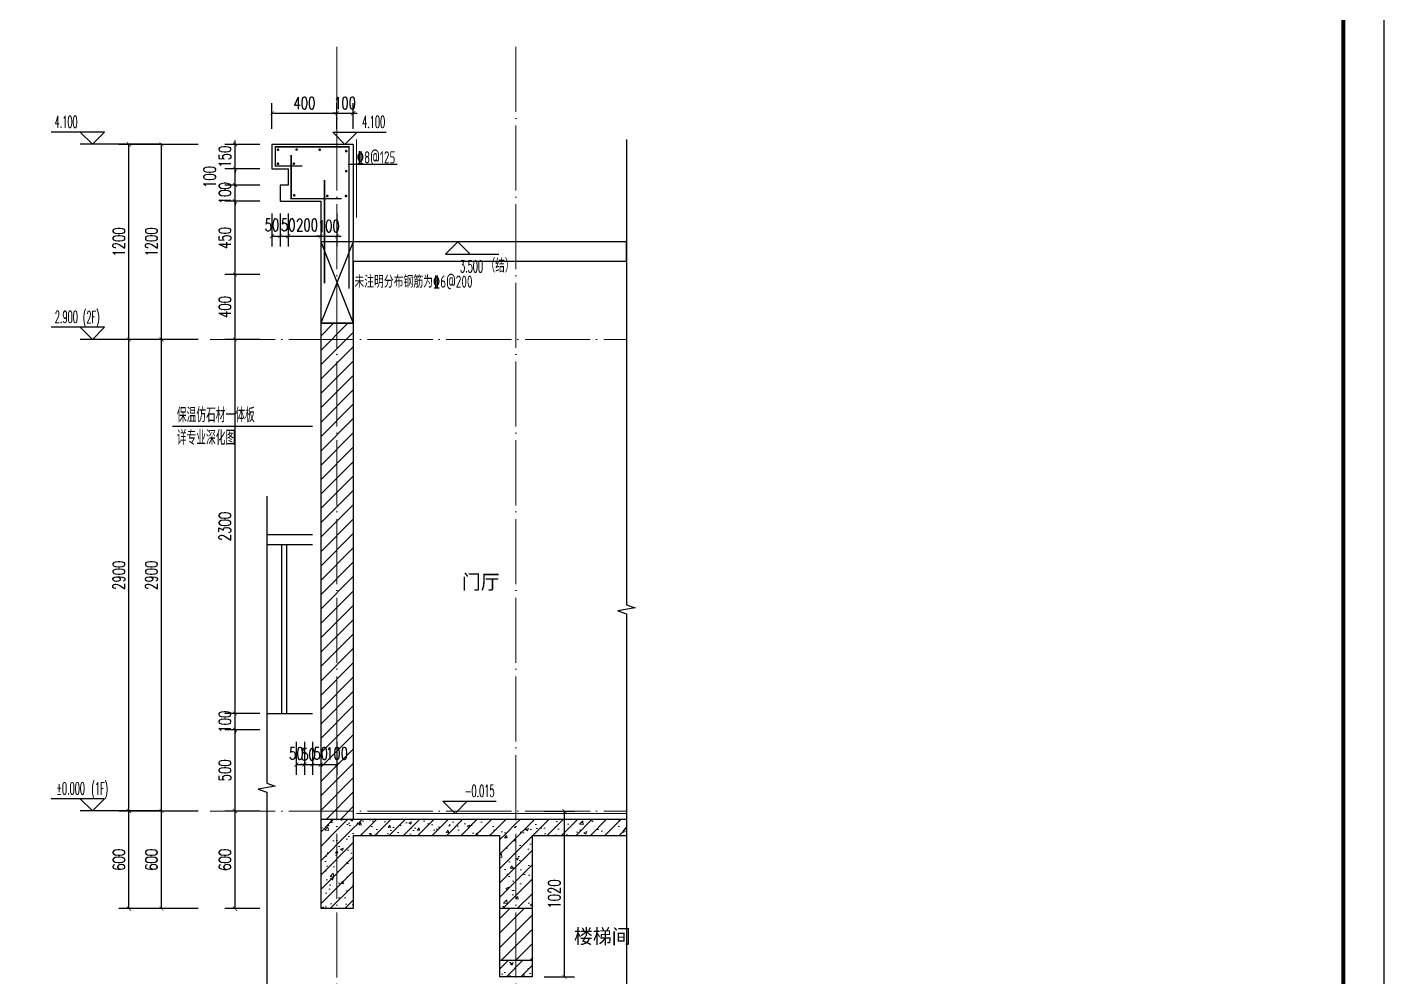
# Model space of a CAD drawing. Extents: x -668857 to 185752, y -270966 to 286822.
# Drawn here: x 156356 to 164701, y 121534 to 127375 of the extents above; entities that cross this region are included whole.
import ezdxf

# ---------------------------------------------------------------- set-up
doc = ezdxf.new("R2010")
doc.units = 0
doc.header["$LTSCALE"] = 1000
doc.linetypes.add('DOTE', pattern=[2.42, 2, -0.2, 0.02, -0.2])
doc.layers.get('0').update_dxf_attribs({"linetype": 'CONTINUOUS'})
doc.layers.get('DEFPOINTS').update_dxf_attribs({"linetype": 'CONTINUOUS'})
for name, color, linetype in [('DIM_ELEV', 3, 'CONTINUOUS'), ('DIM_IDEN', 67, 'CONTINUOUS'), ('DIM_SYMB', 3, 'CONTINUOUS'), ('PUB_DIM', 3, 'CONTINUOUS'), ('PUB_TEXT', 2, 'CONTINUOUS'), ('REIN', 6, 'CONTINUOUS'), ('S-大样-砼线', 7, 'CONTINUOUS'), ('S-引出线', 40, 'CONTINUOUS'), ('TEXT', 2, 'CONTINUOUS'), ('WALL', 5, 'CONTINUOUS'), ('尺寸标注', 86, 'CONTINUOUS'), ('看线', 251, 'CONTINUOUS')]:
    doc.layers.add(name, color=color, linetype=linetype)
for name, color, linetype, lineweight in [('DOTE', 19, 'DOTE', 9), ('PUB_HATCH', 8, 'CONTINUOUS', 9), ('内粉刷', 37, 'CONTINUOUS', 9), ('图框', 9, 'CONTINUOUS', 18)]:
    doc.layers.add(name, color=color, linetype=linetype, lineweight=lineweight)
doc.layers.add('yichutu', color=7, linetype='CONTINUOUS', true_color=0xffffff)
doc.styles.add('_TCH_DIM', font='SIMPLEX.shx', dxfattribs={"width": 0.7, "bigfont": 'GBCBIG.shx'})
doc.styles.add('_TCH_DIM_T3', font='SIMPLEX', dxfattribs={"width": 0.705882, "bigfont": 'GBCBIG'})
doc.styles.add('DIM_FONT_T3', font='SIMPLEX', dxfattribs={"width": 0.705882, "bigfont": 'GBCBIG'})
doc.styles.add('TSSD_REIN', font='tssdeng.shx', dxfattribs={"width": 0.7, "height": 300, "bigfont": 'tssdchn.shx'})
doc.dimstyles.new('_TCH_ARCH&&25', dxfattribs={"dimtxt": 74.375, "dimasz": 25, "dimexe": 62.5, "dimexo": 75, "dimgap": 25, "dimtad": 1, "dimdec": 0, "dimzin": 0, "dimdsep": 46, "dimtxsty": '_TCH_DIM_T3', "dimblk": 'ARCHTICK', "dimcen": 0.09, "dimclrt": 7, "dimazin": 0, "dimtfac": 1, "dimtdec": 0, "dimtix": 1, "dimtmove": 2, "dimatfit": 3, "dimldrblk": 'ARCHTICK', "dimfxl": 1, "dimtolj": 1, "dimtzin": 0, "dimarcsym": 0})
pattern_1 = [(45, (-118099.86, 339811.58), (-44.194174, 44.194174), []), (50, (-118099.86, 339811.58), (179.315046, -15.688034), [18.75, -206.25]), (355, (-118099.86, 339811.58), (-34.68783, 188.04803), [15, -165]), (100.4514, (-118084.92, 339810.27), (144.627345, 172.359886), [15.93505, -175.28553]), (46.1842, (-118099.86, 339861.58), (266.81026, -41.37975), [28.125, -309.375]), (96.6356, (-118077.63, 339858.13), (233.66568, 243.52947), [23.90257, -262.92825]), (351.1842, (-118099.86, 339861.58), (233.66549, 243.52965), [22.5, -247.5]), (21, (-118074.86, 339849.08), (149.22676, -100.65472), [18.75, -206.25]), (326, (-118074.86, 339849.08), (60.82883, 181.28751), [15, -165]), (71.4514, (-118062.42, 339840.69), (210.05566, 80.63262), [15.93505, -175.28553]), (37.5, (-118099.86, 339811.58), (3.039964, 83.223463), [0, -163, 0, -167.5, 0, -165.625]), (7.5, (-118099.86, 339811.58), (65.767384, 98.602928), [0, -95.5, 0, -159.25, 0, -63.125]), (327.5, (-118155.61, 339811.58), (133.455609, -5.638718), [0, -62.5, 0, -195, 0, -258.75]), (317.5, (-118180.61, 339811.58), (145.796542, 25.026246), [0, -81.25, 0, -129.5, 0, -183.75])]
pattern_2 = [(45, (-118099.86, 339856.456), (-44.194192, 44.194192), [])]

# ---------------------------------------------------------------- blocks, each defined once
blk = doc.blocks.new('GFDDDDRG')
at = {"layer": '图框'}
blk.add_lwpolyline([(923310, -107437), (923310, -159999), (893610, -159999), (893610, -107437)], close=True, dxfattribs=at)
blk.add_lwpolyline([(923310, -107437), (923310, -159999), (893610, -159999), (893610, -107437)], close=True, dxfattribs=at)
at = {"layer": '图框', "const_width": 50}
blk.add_lwpolyline([(894110, -159499), (922810, -159499), (922810, -108687), (894110, -108687)], close=True, dxfattribs=at)
blk = doc.blocks.new('yct-1051-594-26275-14850-25-1002.0')
at = {"layer": 'yichutu', "color": 7, "true_color": 0xffffff}
blk.add_lwpolyline([(0, 0), (0, 14850), (26275, 14850), (26275, 0)], close=True, dxfattribs=at)
blk = doc.blocks.new('_ArchTick')
at = {"color": 0, "linetype": 'ByBlock', "const_width": 0.15}
blk.add_lwpolyline([(-0.5, -0.5), (0.5, 0.5)], dxfattribs=at)
blk = doc.blocks.new('*D1537')
at = {"layer": 'DEFPOINTS', "color": 0, "transparency": 16777216}
for p in [(158011.6, 123053.5), (158061.6, 123053.5), (158061.6, 122838.9)]:
    blk.add_point(p, dxfattribs=at)
at = {"layer": 'PUB_DIM', "color": 0, "lineweight": -2, "transparency": 16777216}
for p, q in [((158011.6, 122978.5), (158011.6, 122776.4)), ((158061.6, 122978.5), (158061.6, 122776.4)), ((158011.6, 122838.9), (158061.6, 122838.9))]:
    blk.add_line(p, q, dxfattribs=at)
at = {"layer": 'PUB_DIM', "color": 0, "lineweight": -2, "transparency": 16777216, "xscale": 25, "yscale": 25, "zscale": 25, "rotation": 180}
blk.add_blockref('_ArchTick', (158011.6, 122838.9), dxfattribs=at)
at = {"layer": 'PUB_DIM', "color": 0, "lineweight": -2, "transparency": 16777216, "xscale": 25, "yscale": 25, "zscale": 25}
blk.add_blockref('_ArchTick', (158061.6, 122838.9), dxfattribs=at)
at = {"layer": 'PUB_DIM', "color": 7, "transparency": 16777216, "insert": (158011.6, 122907.7), "char_height": 74.38, "attachment_point": 5, "style": '_TCH_DIM_T3'}
blk.add_mtext('\\A1;50', dxfattribs=at)
blk = doc.blocks.new('*D1538')
at = {"layer": 'DEFPOINTS', "color": 0, "transparency": 16777216}
for p in [(158061.6, 123053.5), (158111.6, 123053.5), (158111.6, 122838.9)]:
    blk.add_point(p, dxfattribs=at)
at = {"layer": 'PUB_DIM', "color": 0, "lineweight": -2, "transparency": 16777216}
for p, q in [((158061.6, 122978.5), (158061.6, 122776.4)), ((158111.6, 122978.5), (158111.6, 122776.4)), ((158061.6, 122838.9), (158036.6, 122838.9)), ((158061.6, 122838.9), (158111.6, 122838.9)), ((158111.6, 122838.9), (158136.6, 122838.9))]:
    blk.add_line(p, q, dxfattribs=at)
at = {"layer": 'PUB_DIM', "color": 0, "lineweight": -2, "transparency": 16777216, "xscale": 25, "yscale": 25, "zscale": 25}
blk.add_blockref('_ArchTick', (158061.6, 122838.9), dxfattribs=at)
at = {"layer": 'PUB_DIM', "color": 0, "lineweight": -2, "transparency": 16777216, "xscale": 25, "yscale": 25, "zscale": 25, "rotation": 180}
blk.add_blockref('_ArchTick', (158111.6, 122838.9), dxfattribs=at)
at = {"layer": 'PUB_DIM', "color": 7, "transparency": 16777216, "insert": (158086.6, 122901.1), "char_height": 74.38, "attachment_point": 5, "style": '_TCH_DIM_T3'}
blk.add_mtext('\\A1;50', dxfattribs=at)
blk = doc.blocks.new('*D1539')
at = {"layer": 'DEFPOINTS', "color": 0, "transparency": 16777216}
for p in [(158111.6, 123053.5), (158161.7, 123053.5), (158161.7, 122838.9)]:
    blk.add_point(p, dxfattribs=at)
at = {"layer": 'PUB_DIM', "color": 0, "lineweight": -2, "transparency": 16777216}
for p, q in [((158111.6, 122978.5), (158111.6, 122776.4)), ((158161.7, 122978.5), (158161.7, 122776.4)), ((158111.6, 122838.9), (158161.7, 122838.9))]:
    blk.add_line(p, q, dxfattribs=at)
at = {"layer": 'PUB_DIM', "color": 0, "lineweight": -2, "transparency": 16777216, "xscale": 25, "yscale": 25, "zscale": 25, "rotation": 180}
blk.add_blockref('_ArchTick', (158111.6, 122838.9), dxfattribs=at)
at = {"layer": 'PUB_DIM', "color": 0, "lineweight": -2, "transparency": 16777216, "xscale": 25, "yscale": 25, "zscale": 25}
blk.add_blockref('_ArchTick', (158161.7, 122838.9), dxfattribs=at)
at = {"layer": 'PUB_DIM', "color": 7, "transparency": 16777216, "insert": (158161.7, 122907.7), "char_height": 74.38, "attachment_point": 5, "style": '_TCH_DIM_T3'}
blk.add_mtext('\\A1;50', dxfattribs=at)
blk = doc.blocks.new('*D1540')
at = {"layer": 'DEFPOINTS', "color": 0, "transparency": 16777216}
for p in [(158161.7, 123053.5), (158261.7, 123053.5), (158261.7, 122838.9)]:
    blk.add_point(p, dxfattribs=at)
at = {"layer": 'PUB_DIM', "color": 0, "lineweight": -2, "transparency": 16777216}
for p, q in [((158161.7, 122978.5), (158161.7, 122776.4)), ((158261.7, 122978.5), (158261.7, 122776.4)), ((158161.7, 122838.9), (158261.7, 122838.9))]:
    blk.add_line(p, q, dxfattribs=at)
at = {"layer": 'PUB_DIM', "color": 0, "lineweight": -2, "transparency": 16777216, "xscale": 25, "yscale": 25, "zscale": 25, "rotation": 180}
blk.add_blockref('_ArchTick', (158161.7, 122838.9), dxfattribs=at)
at = {"layer": 'PUB_DIM', "color": 0, "lineweight": -2, "transparency": 16777216, "xscale": 25, "yscale": 25, "zscale": 25}
blk.add_blockref('_ArchTick', (158261.7, 122838.9), dxfattribs=at)
at = {"layer": 'PUB_DIM', "color": 7, "transparency": 16777216, "insert": (158261.7, 122907.7), "char_height": 74.38, "attachment_point": 5, "style": '_TCH_DIM_T3'}
blk.add_mtext('\\A1;100', dxfattribs=at)
blk = doc.blocks.new('*D1541')
at = {"layer": 'DEFPOINTS', "color": 0, "transparency": 16777216}
for p in [(157861.6, 126303.6), (157911.7, 126303.6), (157911.7, 126089)]:
    blk.add_point(p, dxfattribs=at)
at = {"layer": 'PUB_DIM', "color": 0, "lineweight": -2, "transparency": 16777216}
for p, q in [((157861.6, 126228.6), (157861.6, 126026.5)), ((157911.7, 126228.6), (157911.7, 126026.5)), ((157861.6, 126089), (157911.7, 126089))]:
    blk.add_line(p, q, dxfattribs=at)
at = {"layer": 'PUB_DIM', "color": 0, "lineweight": -2, "transparency": 16777216, "xscale": 25, "yscale": 25, "zscale": 25, "rotation": 180}
blk.add_blockref('_ArchTick', (157861.6, 126089), dxfattribs=at)
at = {"layer": 'PUB_DIM', "color": 0, "lineweight": -2, "transparency": 16777216, "xscale": 25, "yscale": 25, "zscale": 25}
blk.add_blockref('_ArchTick', (157911.7, 126089), dxfattribs=at)
at = {"layer": 'PUB_DIM', "color": 7, "transparency": 16777216, "insert": (157861.6, 126157.8), "char_height": 74.38, "attachment_point": 5, "style": '_TCH_DIM_T3'}
blk.add_mtext('\\A1;50', dxfattribs=at)
blk = doc.blocks.new('*D1542')
at = {"layer": 'DEFPOINTS', "color": 0, "transparency": 16777216}
for p in [(157911.7, 126303.6), (157961.7, 126303.6), (157961.7, 126089)]:
    blk.add_point(p, dxfattribs=at)
at = {"layer": 'PUB_DIM', "color": 0, "lineweight": -2, "transparency": 16777216}
for p, q in [((157911.7, 126228.6), (157911.7, 126026.5)), ((157961.7, 126228.6), (157961.7, 126026.5)), ((157911.7, 126089), (157961.7, 126089))]:
    blk.add_line(p, q, dxfattribs=at)
at = {"layer": 'PUB_DIM', "color": 0, "lineweight": -2, "transparency": 16777216, "xscale": 25, "yscale": 25, "zscale": 25, "rotation": 180}
blk.add_blockref('_ArchTick', (157911.7, 126089), dxfattribs=at)
at = {"layer": 'PUB_DIM', "color": 0, "lineweight": -2, "transparency": 16777216, "xscale": 25, "yscale": 25, "zscale": 25}
blk.add_blockref('_ArchTick', (157961.7, 126089), dxfattribs=at)
at = {"layer": 'PUB_DIM', "color": 7, "transparency": 16777216, "insert": (157961.7, 126157.8), "char_height": 74.38, "attachment_point": 5, "style": '_TCH_DIM_T3'}
blk.add_mtext('\\A1;50', dxfattribs=at)
blk = doc.blocks.new('*D1543')
at = {"layer": 'DEFPOINTS', "color": 0, "transparency": 16777216}
for p in [(157961.7, 126303.6), (158161.7, 126303.6), (158161.7, 126089)]:
    blk.add_point(p, dxfattribs=at)
at = {"layer": 'PUB_DIM', "color": 0, "lineweight": -2, "transparency": 16777216}
for p, q in [((157961.7, 126228.6), (157961.7, 126026.5)), ((158161.7, 126228.6), (158161.7, 126026.5)), ((157961.7, 126089), (158161.7, 126089))]:
    blk.add_line(p, q, dxfattribs=at)
at = {"layer": 'PUB_DIM', "color": 0, "lineweight": -2, "transparency": 16777216, "xscale": 25, "yscale": 25, "zscale": 25, "rotation": 180}
blk.add_blockref('_ArchTick', (157961.7, 126089), dxfattribs=at)
at = {"layer": 'PUB_DIM', "color": 0, "lineweight": -2, "transparency": 16777216, "xscale": 25, "yscale": 25, "zscale": 25}
blk.add_blockref('_ArchTick', (158161.7, 126089), dxfattribs=at)
at = {"layer": 'PUB_DIM', "color": 7, "transparency": 16777216, "insert": (158078.1, 126157.8), "char_height": 74.38, "attachment_point": 5, "style": '_TCH_DIM_T3'}
blk.add_mtext('\\A1;200', dxfattribs=at)
blk = doc.blocks.new('*D1544')
at = {"layer": 'DEFPOINTS', "color": 0, "transparency": 16777216}
for p in [(158161.7, 126303.6), (158261.7, 126303.6), (158261.7, 126089)]:
    blk.add_point(p, dxfattribs=at)
at = {"layer": 'PUB_DIM', "color": 0, "lineweight": -2, "transparency": 16777216}
for p, q in [((158161.7, 126228.6), (158161.7, 126026.5)), ((158261.7, 126228.6), (158261.7, 126026.5)), ((158161.7, 126089), (158136.7, 126089)), ((158161.7, 126089), (158261.7, 126089)), ((158261.7, 126089), (158286.7, 126089))]:
    blk.add_line(p, q, dxfattribs=at)
at = {"layer": 'PUB_DIM', "color": 0, "lineweight": -2, "transparency": 16777216, "xscale": 25, "yscale": 25, "zscale": 25}
blk.add_blockref('_ArchTick', (158161.7, 126089), dxfattribs=at)
at = {"layer": 'PUB_DIM', "color": 0, "lineweight": -2, "transparency": 16777216, "xscale": 25, "yscale": 25, "zscale": 25, "rotation": 180}
blk.add_blockref('_ArchTick', (158261.7, 126089), dxfattribs=at)
at = {"layer": 'PUB_DIM', "color": 7, "transparency": 16777216, "insert": (158211.7, 126151.2), "char_height": 74.38, "attachment_point": 5, "style": '_TCH_DIM_T3'}
blk.add_mtext('\\A1;100', dxfattribs=at)
blk = doc.blocks.new('*D1545')
at = {"layer": 'DEFPOINTS', "color": 0, "transparency": 16777216}
for p in [(157634.8, 122553.5), (157861.9, 122553.5), (157861.9, 121953.2)]:
    blk.add_point(p, dxfattribs=at)
at = {"layer": 'PUB_DIM', "color": 0, "lineweight": -2, "transparency": 16777216}
for p, q in [((157786.9, 122553.5), (157572.3, 122553.5)), ((157634.8, 121953.2), (157634.8, 122553.5)), ((157786.9, 121953.2), (157572.3, 121953.2))]:
    blk.add_line(p, q, dxfattribs=at)
at = {"layer": 'PUB_DIM', "color": 0, "lineweight": -2, "transparency": 16777216, "xscale": 25, "yscale": 25, "zscale": 25}
for p, rotation in [((157634.8, 122553.5), 90), ((157634.8, 121953.2), 270)]:
    blk.add_blockref('_ArchTick', p, dxfattribs=dict(at, rotation=rotation))
at = {"layer": 'PUB_DIM', "color": 7, "transparency": 16777216, "insert": (157572.6, 122253.3), "char_height": 74.38, "attachment_point": 5, "rotation": 90, "style": '_TCH_DIM_T3'}
blk.add_mtext('\\A1;600', dxfattribs=at)
blk = doc.blocks.new('*D1546')
at = {"layer": 'DEFPOINTS', "color": 0, "transparency": 16777216}
for p in [(157634.8, 123053.5), (157861.9, 123053.5), (157861.9, 122553.5)]:
    blk.add_point(p, dxfattribs=at)
at = {"layer": 'PUB_DIM', "color": 0, "lineweight": -2, "transparency": 16777216}
for p, q in [((157786.9, 123053.5), (157572.3, 123053.5)), ((157634.8, 122553.5), (157634.8, 123053.5)), ((157786.9, 122553.5), (157572.3, 122553.5))]:
    blk.add_line(p, q, dxfattribs=at)
at = {"layer": 'PUB_DIM', "color": 0, "lineweight": -2, "transparency": 16777216, "xscale": 25, "yscale": 25, "zscale": 25}
for p, rotation in [((157634.8, 123053.5), 90), ((157634.8, 122553.5), 270)]:
    blk.add_blockref('_ArchTick', p, dxfattribs=dict(at, rotation=rotation))
at = {"layer": 'PUB_DIM', "color": 7, "transparency": 16777216, "insert": (157572.6, 122803.5), "char_height": 74.38, "attachment_point": 5, "rotation": 90, "style": '_TCH_DIM_T3'}
blk.add_mtext('\\A1;500', dxfattribs=at)
blk = doc.blocks.new('*D1547')
at = {"layer": 'DEFPOINTS', "color": 0, "transparency": 16777216}
for p in [(157634.8, 123153.4), (157861.9, 123153.4), (157861.9, 123053.5)]:
    blk.add_point(p, dxfattribs=at)
at = {"layer": 'PUB_DIM', "color": 0, "lineweight": -2, "transparency": 16777216}
for p, q in [((157634.8, 123153.4), (157634.8, 123178.4)), ((157786.9, 123153.4), (157572.3, 123153.4)), ((157634.8, 123053.5), (157634.8, 123153.4)), ((157786.9, 123053.5), (157572.3, 123053.5)), ((157634.8, 123053.5), (157634.8, 123028.5))]:
    blk.add_line(p, q, dxfattribs=at)
at = {"layer": 'PUB_DIM', "color": 0, "lineweight": -2, "transparency": 16777216, "xscale": 25, "yscale": 25, "zscale": 25}
for p, rotation in [((157634.8, 123153.4), 270), ((157634.8, 123053.5), 90)]:
    blk.add_blockref('_ArchTick', p, dxfattribs=dict(at, rotation=rotation))
at = {"layer": 'PUB_DIM', "color": 7, "transparency": 16777216, "insert": (157572.6, 123103.5), "char_height": 74.38, "attachment_point": 5, "rotation": 90, "style": '_TCH_DIM_T3'}
blk.add_mtext('\\A1;100', dxfattribs=at)
blk = doc.blocks.new('*D1548')
at = {"layer": 'DEFPOINTS', "color": 0, "transparency": 16777216}
for p in [(157634.8, 125453.5), (157861.9, 125453.5), (157861.9, 123153.4)]:
    blk.add_point(p, dxfattribs=at)
at = {"layer": 'PUB_DIM', "color": 0, "lineweight": -2, "transparency": 16777216}
for p, q in [((157786.9, 125453.5), (157572.3, 125453.5)), ((157634.8, 123153.4), (157634.8, 125453.5)), ((157786.9, 123153.4), (157572.3, 123153.4))]:
    blk.add_line(p, q, dxfattribs=at)
at = {"layer": 'PUB_DIM', "color": 0, "lineweight": -2, "transparency": 16777216, "xscale": 25, "yscale": 25, "zscale": 25}
for p, rotation in [((157634.8, 125453.5), 90), ((157634.8, 123153.4), 270)]:
    blk.add_blockref('_ArchTick', p, dxfattribs=dict(at, rotation=rotation))
at = {"layer": 'PUB_DIM', "color": 7, "transparency": 16777216, "insert": (157572.6, 124303.5), "char_height": 74.38, "attachment_point": 5, "rotation": 90, "style": '_TCH_DIM_T3'}
blk.add_mtext('\\A1;2300', dxfattribs=at)
blk = doc.blocks.new('*D1549')
at = {"layer": 'DEFPOINTS', "color": 0, "transparency": 16777216}
for p in [(157634.8, 125853.5), (157861.9, 125853.5), (157861.9, 125453.5)]:
    blk.add_point(p, dxfattribs=at)
at = {"layer": 'PUB_DIM', "color": 0, "lineweight": -2, "transparency": 16777216}
for p, q in [((157786.9, 125853.5), (157572.3, 125853.5)), ((157634.8, 125453.5), (157634.8, 125853.5)), ((157786.9, 125453.5), (157572.3, 125453.5))]:
    blk.add_line(p, q, dxfattribs=at)
at = {"layer": 'PUB_DIM', "color": 0, "lineweight": -2, "transparency": 16777216, "xscale": 25, "yscale": 25, "zscale": 25}
for p, rotation in [((157634.8, 125853.5), 90), ((157634.8, 125453.5), 270)]:
    blk.add_blockref('_ArchTick', p, dxfattribs=dict(at, rotation=rotation))
at = {"layer": 'PUB_DIM', "color": 7, "transparency": 16777216, "insert": (157572.6, 125653.5), "char_height": 74.38, "attachment_point": 5, "rotation": 90, "style": '_TCH_DIM_T3'}
blk.add_mtext('\\A1;400', dxfattribs=at)
blk = doc.blocks.new('*D1550')
at = {"layer": 'DEFPOINTS', "color": 0, "transparency": 16777216}
for p in [(157634.8, 126303.5), (157861.9, 126303.5), (157861.9, 125853.5)]:
    blk.add_point(p, dxfattribs=at)
at = {"layer": 'PUB_DIM', "color": 0, "lineweight": -2, "transparency": 16777216}
for p, q in [((157786.9, 126303.5), (157572.3, 126303.5)), ((157634.8, 125853.5), (157634.8, 126303.5)), ((157786.9, 125853.5), (157572.3, 125853.5))]:
    blk.add_line(p, q, dxfattribs=at)
at = {"layer": 'PUB_DIM', "color": 0, "lineweight": -2, "transparency": 16777216, "xscale": 25, "yscale": 25, "zscale": 25}
for p, rotation in [((157634.8, 126303.5), 90), ((157634.8, 125853.5), 270)]:
    blk.add_blockref('_ArchTick', p, dxfattribs=dict(at, rotation=rotation))
at = {"layer": 'PUB_DIM', "color": 7, "transparency": 16777216, "insert": (157572.6, 126078.5), "char_height": 74.38, "attachment_point": 5, "rotation": 90, "style": '_TCH_DIM_T3'}
blk.add_mtext('\\A1;450', dxfattribs=at)
blk = doc.blocks.new('*D1551')
at = {"layer": 'DEFPOINTS', "color": 0, "transparency": 16777216}
for p in [(157634.8, 126403.5), (157861.9, 126403.5), (157861.9, 126303.5)]:
    blk.add_point(p, dxfattribs=at)
at = {"layer": 'PUB_DIM', "color": 0, "lineweight": -2, "transparency": 16777216}
for p, q in [((157786.9, 126403.5), (157572.3, 126403.5)), ((157634.8, 126403.5), (157634.8, 126428.5)), ((157634.8, 126303.5), (157634.8, 126403.5)), ((157786.9, 126303.5), (157572.3, 126303.5)), ((157634.8, 126303.5), (157634.8, 126278.5))]:
    blk.add_line(p, q, dxfattribs=at)
at = {"layer": 'PUB_DIM', "color": 0, "lineweight": -2, "transparency": 16777216, "xscale": 25, "yscale": 25, "zscale": 25}
for p, rotation in [((157634.8, 126403.5), 270), ((157634.8, 126303.5), 90)]:
    blk.add_blockref('_ArchTick', p, dxfattribs=dict(at, rotation=rotation))
at = {"layer": 'PUB_DIM', "color": 7, "transparency": 16777216, "insert": (157572.6, 126353.5), "char_height": 74.38, "attachment_point": 5, "rotation": 90, "style": '_TCH_DIM_T3'}
blk.add_mtext('\\A1;100', dxfattribs=at)
blk = doc.blocks.new('*D1552')
at = {"layer": 'DEFPOINTS', "color": 0, "transparency": 16777216}
for p in [(157634.8, 126503.5), (157861.9, 126503.5), (157861.9, 126403.5)]:
    blk.add_point(p, dxfattribs=at)
at = {"layer": 'PUB_DIM', "color": 0, "lineweight": -2, "transparency": 16777216}
for p, q in [((157786.9, 126503.5), (157572.3, 126503.5)), ((157634.8, 126403.5), (157634.8, 126503.5)), ((157786.9, 126403.5), (157572.3, 126403.5))]:
    blk.add_line(p, q, dxfattribs=at)
at = {"layer": 'PUB_DIM', "color": 0, "lineweight": -2, "transparency": 16777216, "xscale": 25, "yscale": 25, "zscale": 25}
for p, rotation in [((157634.8, 126503.5), 90), ((157634.8, 126403.5), 270)]:
    blk.add_blockref('_ArchTick', p, dxfattribs=dict(at, rotation=rotation))
at = {"layer": 'PUB_DIM', "color": 7, "transparency": 16777216, "insert": (157478.6, 126453.5), "char_height": 74.38, "attachment_point": 5, "rotation": 90, "style": '_TCH_DIM_T3'}
blk.add_mtext('\\A1;100', dxfattribs=at)
blk = doc.blocks.new('*D1553')
at = {"layer": 'DEFPOINTS', "color": 0, "transparency": 16777216}
for p in [(157634.8, 126653.5), (157861.9, 126653.5), (157861.9, 126503.5)]:
    blk.add_point(p, dxfattribs=at)
at = {"layer": 'PUB_DIM', "color": 0, "lineweight": -2, "transparency": 16777216}
for p, q in [((157786.9, 126653.5), (157572.3, 126653.5)), ((157634.8, 126653.5), (157634.8, 126678.5)), ((157634.8, 126503.5), (157634.8, 126653.5)), ((157786.9, 126503.5), (157572.3, 126503.5)), ((157634.8, 126503.5), (157634.8, 126478.5))]:
    blk.add_line(p, q, dxfattribs=at)
at = {"layer": 'PUB_DIM', "color": 0, "lineweight": -2, "transparency": 16777216, "xscale": 25, "yscale": 25, "zscale": 25}
for p, rotation in [((157634.8, 126653.5), 270), ((157634.8, 126503.5), 90)]:
    blk.add_blockref('_ArchTick', p, dxfattribs=dict(at, rotation=rotation))
at = {"layer": 'PUB_DIM', "color": 7, "transparency": 16777216, "insert": (157572.6, 126578.5), "char_height": 74.38, "attachment_point": 5, "rotation": 90, "style": '_TCH_DIM_T3'}
blk.add_mtext('\\A1;150', dxfattribs=at)
blk = doc.blocks.new('*D1554')
at = {"layer": 'DEFPOINTS', "color": 0, "transparency": 16777216}
for p in [(158261.9, 126845.6), (157861.9, 126673.6), (158261.9, 126673.6)]:
    blk.add_point(p, dxfattribs=at)
at = {"layer": 'PUB_DIM', "color": 0, "lineweight": -2, "transparency": 16777216}
for p, q in [((157861.9, 126748.6), (157861.9, 126908.1)), ((158261.9, 126748.6), (158261.9, 126908.1)), ((157861.9, 126845.6), (158261.9, 126845.6))]:
    blk.add_line(p, q, dxfattribs=at)
at = {"layer": 'PUB_DIM', "color": 0, "lineweight": -2, "transparency": 16777216, "xscale": 25, "yscale": 25, "zscale": 25, "rotation": 180}
blk.add_blockref('_ArchTick', (157861.9, 126845.6), dxfattribs=at)
at = {"layer": 'PUB_DIM', "color": 0, "lineweight": -2, "transparency": 16777216, "xscale": 25, "yscale": 25, "zscale": 25}
blk.add_blockref('_ArchTick', (158261.9, 126845.6), dxfattribs=at)
at = {"layer": 'PUB_DIM', "color": 7, "transparency": 16777216, "insert": (158061.9, 126907.8), "char_height": 74.38, "attachment_point": 5, "style": '_TCH_DIM_T3'}
blk.add_mtext('\\A1;400', dxfattribs=at)
blk = doc.blocks.new('*D1555')
at = {"layer": 'DEFPOINTS', "color": 0, "transparency": 16777216}
for p in [(158361.8, 126845.6), (158261.9, 126673.6), (158361.8, 126673.6)]:
    blk.add_point(p, dxfattribs=at)
at = {"layer": 'PUB_DIM', "color": 0, "lineweight": -2, "transparency": 16777216}
for p, q in [((158261.9, 126748.6), (158261.9, 126908.1)), ((158361.8, 126748.6), (158361.8, 126908.1)), ((158261.9, 126845.6), (158236.9, 126845.6)), ((158261.9, 126845.6), (158361.8, 126845.6)), ((158361.8, 126845.6), (158386.8, 126845.6))]:
    blk.add_line(p, q, dxfattribs=at)
at = {"layer": 'PUB_DIM', "color": 0, "lineweight": -2, "transparency": 16777216, "xscale": 25, "yscale": 25, "zscale": 25}
blk.add_blockref('_ArchTick', (158261.9, 126845.6), dxfattribs=at)
at = {"layer": 'PUB_DIM', "color": 0, "lineweight": -2, "transparency": 16777216, "xscale": 25, "yscale": 25, "zscale": 25, "rotation": 180}
blk.add_blockref('_ArchTick', (158361.8, 126845.6), dxfattribs=at)
at = {"layer": 'PUB_DIM', "color": 7, "transparency": 16777216, "insert": (158311.8, 126907.8), "char_height": 74.38, "attachment_point": 5, "style": '_TCH_DIM_T3'}
blk.add_mtext('\\A1;100', dxfattribs=at)
blk = doc.blocks.new('*D1556')
at = {"layer": 'DEFPOINTS', "color": 0, "transparency": 16777216}
for p in [(157182.5, 122553.5), (157482.5, 122553.5), (157482.5, 121953.2)]:
    blk.add_point(p, dxfattribs=at)
at = {"layer": 'PUB_DIM', "color": 0, "lineweight": -2, "transparency": 16777216}
for p, q in [((157407.5, 122553.5), (157120, 122553.5)), ((157182.5, 121953.2), (157182.5, 122553.5)), ((157407.5, 121953.2), (157120, 121953.2))]:
    blk.add_line(p, q, dxfattribs=at)
at = {"layer": 'PUB_DIM', "color": 0, "lineweight": -2, "transparency": 16777216, "xscale": 25, "yscale": 25, "zscale": 25}
for p, rotation in [((157182.5, 122553.5), 90), ((157182.5, 121953.2), 270)]:
    blk.add_blockref('_ArchTick', p, dxfattribs=dict(at, rotation=rotation))
at = {"layer": 'PUB_DIM', "color": 7, "transparency": 16777216, "insert": (157120.4, 122253.4), "char_height": 74.38, "attachment_point": 5, "rotation": 90, "style": '_TCH_DIM_T3'}
blk.add_mtext('\\A1;600', dxfattribs=at)
blk = doc.blocks.new('*D1557')
at = {"layer": 'DEFPOINTS', "color": 0, "transparency": 16777216}
for p in [(157182.5, 125453.5), (157482.5, 125453.5), (157482.5, 122553.5)]:
    blk.add_point(p, dxfattribs=at)
at = {"layer": 'PUB_DIM', "color": 0, "lineweight": -2, "transparency": 16777216}
for p, q in [((157407.5, 125453.5), (157120, 125453.5)), ((157182.5, 122553.5), (157182.5, 125453.5)), ((157407.5, 122553.5), (157120, 122553.5))]:
    blk.add_line(p, q, dxfattribs=at)
at = {"layer": 'PUB_DIM', "color": 0, "lineweight": -2, "transparency": 16777216, "xscale": 25, "yscale": 25, "zscale": 25}
for p, rotation in [((157182.5, 125453.5), 90), ((157182.5, 122553.5), 270)]:
    blk.add_blockref('_ArchTick', p, dxfattribs=dict(at, rotation=rotation))
at = {"layer": 'PUB_DIM', "color": 7, "transparency": 16777216, "insert": (157120.4, 124003.5), "char_height": 74.38, "attachment_point": 5, "rotation": 90, "style": '_TCH_DIM_T3'}
blk.add_mtext('\\A1;2900', dxfattribs=at)
blk = doc.blocks.new('*D1558')
at = {"layer": 'DEFPOINTS', "color": 0, "transparency": 16777216}
for p in [(157182.5, 126653.6), (157482.5, 126653.6), (157482.5, 125453.5)]:
    blk.add_point(p, dxfattribs=at)
at = {"layer": 'PUB_DIM', "color": 0, "lineweight": -2, "transparency": 16777216}
for p, q in [((157407.5, 126653.6), (157120, 126653.6)), ((157182.5, 125453.5), (157182.5, 126653.6)), ((157407.5, 125453.5), (157120, 125453.5))]:
    blk.add_line(p, q, dxfattribs=at)
at = {"layer": 'PUB_DIM', "color": 0, "lineweight": -2, "transparency": 16777216, "xscale": 25, "yscale": 25, "zscale": 25}
for p, rotation in [((157182.5, 126653.6), 90), ((157182.5, 125453.5), 270)]:
    blk.add_blockref('_ArchTick', p, dxfattribs=dict(at, rotation=rotation))
at = {"layer": 'PUB_DIM', "color": 7, "transparency": 16777216, "insert": (157120.4, 126053.5), "char_height": 74.38, "attachment_point": 5, "rotation": 90, "style": '_TCH_DIM_T3'}
blk.add_mtext('\\A1;1200', dxfattribs=at)
blk = doc.blocks.new('*D1559')
at = {"layer": 'DEFPOINTS', "color": 0, "transparency": 16777216}
for p in [(156982.5, 122553.5), (157482.5, 122553.5), (157482.5, 121953.2)]:
    blk.add_point(p, dxfattribs=at)
at = {"layer": 'PUB_DIM', "color": 0, "lineweight": -2, "transparency": 16777216}
for p, q in [((157407.5, 122553.5), (156920, 122553.5)), ((156982.5, 121953.2), (156982.5, 122553.5)), ((157407.5, 121953.2), (156920, 121953.2))]:
    blk.add_line(p, q, dxfattribs=at)
at = {"layer": 'PUB_DIM', "color": 0, "lineweight": -2, "transparency": 16777216, "xscale": 25, "yscale": 25, "zscale": 25}
for p, rotation in [((156982.5, 122553.5), 90), ((156982.5, 121953.2), 270)]:
    blk.add_blockref('_ArchTick', p, dxfattribs=dict(at, rotation=rotation))
at = {"layer": 'PUB_DIM', "color": 7, "transparency": 16777216, "insert": (156920.4, 122253.4), "char_height": 74.38, "attachment_point": 5, "rotation": 90, "style": '_TCH_DIM_T3'}
blk.add_mtext('\\A1;600', dxfattribs=at)
blk = doc.blocks.new('*D1560')
at = {"layer": 'DEFPOINTS', "color": 0, "transparency": 16777216}
for p in [(156982.5, 125453.5), (157482.5, 125453.5), (157482.5, 122553.5)]:
    blk.add_point(p, dxfattribs=at)
at = {"layer": 'PUB_DIM', "color": 0, "lineweight": -2, "transparency": 16777216}
for p, q in [((157407.5, 125453.5), (156920, 125453.5)), ((156982.5, 122553.5), (156982.5, 125453.5)), ((157407.5, 122553.5), (156920, 122553.5))]:
    blk.add_line(p, q, dxfattribs=at)
at = {"layer": 'PUB_DIM', "color": 0, "lineweight": -2, "transparency": 16777216, "xscale": 25, "yscale": 25, "zscale": 25}
for p, rotation in [((156982.5, 125453.5), 90), ((156982.5, 122553.5), 270)]:
    blk.add_blockref('_ArchTick', p, dxfattribs=dict(at, rotation=rotation))
at = {"layer": 'PUB_DIM', "color": 7, "transparency": 16777216, "insert": (156920.4, 124003.5), "char_height": 74.38, "attachment_point": 5, "rotation": 90, "style": '_TCH_DIM_T3'}
blk.add_mtext('\\A1;2900', dxfattribs=at)
blk = doc.blocks.new('*D1561')
at = {"layer": 'DEFPOINTS', "color": 0, "transparency": 16777216}
for p in [(156982.5, 126653.6), (157482.5, 126653.6), (157482.5, 125453.5)]:
    blk.add_point(p, dxfattribs=at)
at = {"layer": 'PUB_DIM', "color": 0, "lineweight": -2, "transparency": 16777216}
for p, q in [((157407.5, 126653.6), (156920, 126653.6)), ((156982.5, 125453.5), (156982.5, 126653.6)), ((157407.5, 125453.5), (156920, 125453.5))]:
    blk.add_line(p, q, dxfattribs=at)
at = {"layer": 'PUB_DIM', "color": 0, "lineweight": -2, "transparency": 16777216, "xscale": 25, "yscale": 25, "zscale": 25}
for p, rotation in [((156982.5, 126653.6), 90), ((156982.5, 125453.5), 270)]:
    blk.add_blockref('_ArchTick', p, dxfattribs=dict(at, rotation=rotation))
at = {"layer": 'PUB_DIM', "color": 7, "transparency": 16777216, "insert": (156920.4, 126053.5), "char_height": 74.38, "attachment_point": 5, "rotation": 90, "style": '_TCH_DIM_T3'}
blk.add_mtext('\\A1;1200', dxfattribs=at)
blk = doc.blocks.new('*D1562')
at = {"layer": 'DEFPOINTS', "color": 0, "transparency": 16777216}
for p in [(159462, 122553.5), (159661, 122553.5), (159462, 121533.5)]:
    blk.add_point(p, dxfattribs=at)
at = {"layer": '尺寸标注', "color": 0, "lineweight": -2, "transparency": 16777216}
for p, q in [((159537, 122553.5), (159723.5, 122553.5)), ((159661, 121533.5), (159661, 122553.5)), ((159537, 121533.5), (159723.5, 121533.5))]:
    blk.add_line(p, q, dxfattribs=at)
at = {"layer": '尺寸标注', "color": 0, "lineweight": -2, "transparency": 16777216, "xscale": 25, "yscale": 25, "zscale": 25}
for p, rotation in [((159661, 122553.5), 90), ((159661, 121533.5), 270)]:
    blk.add_blockref('_ArchTick', p, dxfattribs=dict(at, rotation=rotation))
at = {"layer": '尺寸标注', "color": 7, "transparency": 16777216, "insert": (159598.8, 122043.5), "char_height": 74.38, "attachment_point": 5, "rotation": 90, "style": '_TCH_DIM_T3'}
blk.add_mtext('\\A1;1020', dxfattribs=at)
blk = doc.blocks.new('A$C657E11A4')
at = {"layer": 'REIN', "const_width": 9}
for points in [[(170.1, 967.8), (4.5, 967.8), (4.5, 1085.2), (457.2, 1085.2), (457.2, 212.4)], [(411.8, 766.6), (102.2, 766.6), (102.2, 1034)], [(306.7, 880.7), (306.7, 245.1)]]:
    blk.add_lwpolyline(points, dxfattribs=at)
at = {"layer": 'REIN', "const_width": 8}
for points in [[(16.9, 1067.1, 1), (24.9, 1067.1, 1)], [(131.5, 1068.5, 1), (139.5, 1068.5, 1)], [(273.4, 1067.1, 1), (281.4, 1067.1, 1)], [(436.6, 1059, 1), (444.6, 1059, 1)], [(16.9, 981.1, 1), (24.9, 981.1, 1)], [(114.4, 981.5, 1), (122.4, 981.5, 1)], [(436.6, 935.1, 1), (444.6, 935.1, 1)], [(116.7, 787.1, 1), (124.7, 787.1, 1)], [(319.8, 782.9, 1), (327.8, 782.9, 1)], [(435.3, 782.9, 1), (443.3, 782.9, 1)]]:
    blk.add_lwpolyline(points, format="xyb", close=True, dxfattribs=at)
at = {"layer": 'S-大样-砼线'}
for p, q in [((283.8, 500), (483.8, 0)), ((483.8, 500), (283.8, 0))]:
    blk.add_line(p, q, dxfattribs=at)
blk.add_lwpolyline([(483.8, 500), (283.8, 500), (283.8, 0), (483.8, 0)], close=True, dxfattribs=at)
at = {"layer": 'S-引出线'}
blk.add_line((453, 978.7), (753.2, 978.7), dxfattribs=at)
at = {"layer": 'TEXT', "style": 'TSSD_REIN', "width": 0.7}
for s, p in [('%%1328@125', (505.1, 982.8)), ('未注明分布钢筋为%%1326@200', (491, 218.6))]:
    blk.add_text(s, height=75, rotation=0, dxfattribs=at).set_placement(p)

msp = doc.modelspace()

# ---------------------------------------------------------------- hatches: boundary and pattern name
at = {"layer": 'PUB_HATCH'}
h = msp.add_hatch(dxfattribs=at)
h.set_pattern_fill('普通砖', color=256, scale=25, style=0)
h.set_pattern_definition(pattern_2)
h.paths.add_polyline_path([(158361.97, 125553.52), (158161.97, 125553.52), (158161.96, 122503.73), (158361.96, 122503.73)])
h = msp.add_hatch(dxfattribs=at)
h.set_pattern_fill('钢筋混凝土', color=256, scale=25, style=0)
h.set_pattern_definition(pattern_1)
h.paths.add_polyline_path([(158161.96, 122503.73), (158361.96, 122403.73), (159261.96, 122403.73), (159361.53, 122437.06), (159360.67, 122503.73)])
h = msp.add_hatch(dxfattribs=at)
h.set_pattern_fill('钢筋混凝土', color=256, scale=25, style=0)
h.set_pattern_definition(pattern_1)
h.paths.add_polyline_path([(158361.96, 122403.73), (158161.96, 122503.73), (158161.96, 121953.19), (158361.96, 121953.19)])
h = msp.add_hatch(dxfattribs=at)
h.set_pattern_fill('钢筋混凝土', color=256, scale=25, style=0)
h.set_pattern_definition(pattern_1)
h.paths.add_polyline_path([(159361.53, 122437.06), (159261.96, 122403.73), (159261.96, 121953.19), (159461.96, 121953.19), (159461.96, 122403.73)])
h = msp.add_hatch(dxfattribs=at)
h.set_pattern_fill('钢筋混凝土', color=256, scale=25, style=0)
h.set_pattern_definition(pattern_1)
h.paths.add_polyline_path([(159361.53, 122437.06), (159461.96, 122403.73), (160042.85, 122403.73), (160042.85, 122503.73), (159360.67, 122503.73)])
h = msp.add_hatch(dxfattribs=at)
h.set_pattern_fill('普通砖', color=256, scale=25, style=0)
h.set_pattern_definition(pattern_2)
h.paths.add_polyline_path([(159461.96, 121953.19), (159261.96, 121953.19), (159261.96, 121633.52), (159461.96, 121633.52)])
h = msp.add_hatch(dxfattribs=at)
h.set_pattern_fill('钢筋混凝土', color=256, scale=25, style=0)
h.set_pattern_definition(pattern_1)
h.paths.add_polyline_path([(159261.96, 121633.52), (159261.96, 121533.52), (159461.96, 121533.52), (159461.96, 121633.52)])

# ---------------------------------------------------------------- linework, layer by layer
at = {"layer": 'DIM_ELEV'}
for p, q in [((156832.55, 126729.03), (156504.55, 126729.03)), ((156757.55, 126654.03), (156682.55, 126729.03)), ((156757.55, 126654.03), (156832.55, 126729.03)), ((158311.04, 126653.57), (158236.04, 126728.57)), ((158236.04, 126728.57), (158564.04, 126728.57)), ((158311.04, 126653.57), (158386.04, 126728.57)), ((157182.55, 126654.03), (156682.55, 126654.03)), ((156832.55, 125528.99), (156504.55, 125528.99)), ((156757.55, 125453.99), (156682.55, 125528.99)), ((156757.55, 125453.99), (156832.55, 125528.99)), ((157182.55, 125453.99), (156682.55, 125453.99)), ((156832.55, 122628.99), (156504.55, 122628.99)), ((156757.55, 122553.99), (156682.55, 122628.99)), ((156757.55, 122553.99), (156832.55, 122628.99)), ((157182.55, 122553.99), (156682.55, 122553.99))]:
    msp.add_line(p, q, dxfattribs=at)
at = {"layer": 'DIM_ELEV', "color": 3}
for p, q in [((159005.3, 126053.52), (158930.3, 125978.52)), ((159005.3, 126053.52), (159080.3, 125978.52)), ((158930.3, 125978.52), (159258.3, 125978.52))]:
    msp.add_line(p, q, dxfattribs=at)
at = {"layer": 'DIM_ELEV', "color": 6}
for p, q in [((158988.27, 122538.53), (158913.27, 122613.53)), ((158913.27, 122613.53), (159241.27, 122613.53)), ((158988.27, 122538.53), (159063.27, 122613.53))]:
    msp.add_line(p, q, dxfattribs=at)
at = {"layer": 'DIM_IDEN'}
for p, q in [((157607.49, 124918.54), (157250.55, 124918.54)), ((158111.93, 124918.54), (157607.49, 124918.54))]:
    msp.add_line(p, q, dxfattribs=at)
at = {"layer": 'DIM_SYMB'}
for points in [[(160042.85, 126683.56), (160042.85, 123821.67), (160095.35, 123802.56), (159990.35, 123784.04), (160042.85, 123765.42), (160042.85, 120903.52)], [(157830.03, 124490.08), (157830.03, 122724.93), (157882.53, 122705.82), (157777.53, 122687.31), (157830.03, 122668.68), (157830.03, 120903.52)]]:
    msp.add_lwpolyline(points, dxfattribs=at)
at = {"layer": 'DOTE', "color": 1, "linetype": 'DOTE', "ltscale": 0.2}
for p, q in [((158261.96, 127253.55), (158261.96, 121203.52)), ((159361.96, 127253.55), (159361.96, 121203.52)), ((157482.55, 125453.52), (160042.85, 125453.52)), ((157482.55, 125453.52), (160042.85, 125453.52)), ((157482.55, 122553.52), (160042.85, 122553.52))]:
    msp.add_line(p, q, dxfattribs=at)
at = {"layer": 'DOTE', "linetype": 'DOTE', "ltscale": 0.2}
msp.add_line((157482.55, 122553.52), (160042.85, 122553.52), dxfattribs=at)
at = {"layer": 'WALL'}
for p, q in [((157861.89, 126653.58), (157861.88, 126503.58)), ((158261.92, 126653.57), (157861.89, 126653.58)), ((158361.92, 126653.57), (158261.92, 126653.57)), ((158361.92, 126653.57), (158361.94, 126053.52)), ((157861.88, 126503.58), (157961.92, 126503.58)), ((157961.92, 126503.58), (157961.92, 126403.57)), ((157961.92, 126403.57), (157911.91, 126403.57)), ((157911.91, 126403.57), (157911.91, 126303.57)), ((157911.91, 126303.57), (158161.93, 126303.57)), ((158161.93, 126303.57), (158161.94, 126053.52)), ((158161.94, 126053.52), (158161.96, 125553.52)), ((160042.85, 126053.52), (158361.94, 126053.52)), ((160042.85, 125933.52), (160042.85, 126053.52)), ((160042.85, 125933.52), (158361.95, 125933.52)), ((158361.95, 125933.52), (158361.96, 125553.53)), ((158361.96, 125553.53), (158161.96, 125553.52)), ((158161.97, 125553.52), (158161.96, 122503.73)), ((158361.97, 125553.52), (158361.96, 122503.73)), ((158161.96, 122503.73), (159360.67, 122503.73)), ((158161.96, 122503.73), (158161.96, 121953.19)), ((159360.67, 122503.73), (160042.85, 122503.73)), ((160042.85, 122503.73), (160042.85, 122403.73)), ((158361.96, 122403.73), (159261.96, 122403.73)), ((158361.96, 122403.73), (158361.96, 121953.19)), ((159261.96, 122403.73), (159261.96, 121953.19)), ((159461.96, 122403.73), (159461.96, 121953.19)), ((159461.96, 122403.73), (160042.85, 122403.73)), ((158361.96, 121953.19), (158161.96, 121953.19)), ((159461.96, 121953.19), (159261.96, 121953.19)), ((159261.96, 121953.19), (159261.96, 121633.52)), ((159461.96, 121953.19), (159461.96, 121633.52)), ((159261.96, 121633.52), (159261.96, 121533.52)), ((159461.96, 121633.52), (159261.96, 121633.52)), ((159461.96, 121633.52), (159461.96, 121533.52)), ((159461.96, 121533.52), (159261.96, 121533.52))]:
    msp.add_line(p, q, dxfattribs=at)
at = {"layer": '内粉刷'}
for p, q in [((158381.92, 126683.56), (158381.92, 126203.53)), ((160042.85, 122538.52), (158381.97, 122538.52))]:
    msp.add_line(p, q, dxfattribs=at)
at = {"layer": '看线', "color": 252}
for p, q in [((157830.03, 124253.52), (158111.94, 124253.52)), ((157830.03, 124193.52), (158111.94, 124193.52)), ((157830.03, 123153.73), (158111.94, 123153.74))]:
    msp.add_line(p, q, dxfattribs=at)
for points in [[(157921.96, 123153.52), (157921.96, 124193.52)], [(157951.96, 124193.52), (157951.96, 123153.52)]]:
    msp.add_lwpolyline(points, dxfattribs=at)

# ---------------------------------------------------------------- block references
at = {"xscale": 0.5, "yscale": 0.5, "zscale": 0.5}
msp.add_blockref('GFDDDDRG', (-296953.44, 198011.07), dxfattribs=at)
at = {"layer": 'WALL'}
msp.add_blockref('A$C657E11A4', (157878.17, 125553.44), dxfattribs=at)
at = {"layer": 'yichutu', "rotation": 270}
msp.add_blockref('yct-1051-594-26275-14850-25-1002.0', (149851.45, 144292.59), dxfattribs=at)

# ---------------------------------------------------------------- texts
at = {"layer": 'DIM_ELEV', "color": 7, "style": '_TCH_DIM'}
for s, height, width, p in [('3.500', 74.375, 0.494118, (159018.74, 125866)), ('（结）', 84.397, 0.7, (159176.24, 125866))]:
    msp.add_text(s, height=height, dxfattribs=dict(at, width=width)).set_placement(p)
at = {"layer": 'PUB_TEXT'}
for s, height, style, width, p in [('4.100', 74.375, '_TCH_DIM', 0.494118, (156525.05, 126755.28)), ('4.100', 74.375, '_TCH_DIM', 0.494118, (158416.54, 126754.82)), ('2.900', 74.375, '_TCH_DIM', 0.494118, (156526.45, 125555.24)), ('(2F)', 74.375, '_TCH_DIM', 0.494118, (156698.6, 125554.02)), ('保温仿石材一体板', 89.362, 'DIM_FONT_T3', 0.705882, (157276.8, 124944.79)), ('详专业深化图', 89.362, 'DIM_FONT_T3', 0.705882, (157276.8, 124804.79)), ('%%P0.000', 74.375, '_TCH_DIM', 0.494118, (156535.55, 122655.24)), ('(1F)', 74.375, '_TCH_DIM', 0.494118, (156750.92, 122654.02))]:
    msp.add_text(s, height=height, dxfattribs=dict(at, style=style, width=width)).set_placement(p)
for s, p in [('门厅', (159030.55, 123917.87)), ('楼梯间', (159719.64, 121738.13))]:
    msp.add_text(s, height=89.362, dxfattribs=at).set_placement(p)
at = {"layer": 'PUB_TEXT', "color": 6, "style": '_TCH_DIM', "width": 0.494118}
msp.add_text('-0.015', height=74.375, dxfattribs=at).set_placement((159048.27, 122639.78))

# ---------------------------------------------------------------- dimensions: what is measured, and where the dimension line sits
at = {"layer": 'PUB_DIM'}
for p1, p2, distance, picture, middle in [((157861.88, 126673.56), (158261.92, 126673.56), 172.05, '*D1554', (158061.9, 126907.8)), ((158261.92, 126673.56), (158361.78, 126673.56), 172.05, '*D1555', (158311.85, 126907.8)), ((157482.55, 125453.52), (157482.55, 126653.55), 500, '*D1561', (156920.36, 126053.54)), ((157482.55, 125453.52), (157482.55, 126653.55), 300, '*D1558', (157120.36, 126053.54)), ((157861.89, 126503.55), (157861.89, 126653.55), 227.06, '*D1553', (157572.64, 126578.55)), ((157861.89, 126303.54), (157861.89, 126403.54), 227.06, '*D1551', (157572.64, 126353.54)), ((157861.89, 125853.54), (157861.89, 126303.54), 227.06, '*D1550', (157572.64, 126078.54)), ((158161.69, 126303.56), (158261.68, 126303.56), -214.55, '*D1544', (158211.69, 126151.2)), ((157861.89, 125453.49), (157861.89, 125853.54), 227.06, '*D1549', (157572.64, 125653.51)), ((157482.55, 122553.52), (157482.55, 125453.52), 500, '*D1560', (156920.36, 124003.52)), ((157482.55, 122553.52), (157482.55, 125453.52), 300, '*D1557', (157120.36, 124003.52)), ((157861.89, 123153.43), (157861.89, 125453.49), 227.06, '*D1548', (157572.64, 124303.46)), ((157861.89, 123053.48), (157861.89, 123153.43), 227.06, '*D1547', (157572.64, 123103.46)), ((157861.89, 122553.52), (157861.89, 123053.48), 227.06, '*D1546', (157572.64, 122803.5)), ((158061.6, 123053.48), (158111.62, 123053.48), -214.55, '*D1538', (158086.61, 122901.12)), ((157482.55, 121953.19), (157482.55, 122553.52), 500, '*D1559', (156920.36, 122253.36)), ((157482.55, 121953.19), (157482.55, 122553.52), 300, '*D1556', (157120.36, 122253.36)), ((157861.89, 121953.18), (157861.89, 122553.52), 227.06, '*D1545', (157572.64, 122253.35))]:
    dim = msp.add_aligned_dim(p1=p1, p2=p2, distance=distance, dimstyle='_TCH_ARCH&&25', dxfattribs=at)
    dim.commit()
    dim.dimension.update_dxf_attribs({"geometry": picture, "text_midpoint": middle})
for base, p1, p2, angle, picture, middle in [((157634.83, 126503.55), (157861.89, 126403.54), (157861.89, 126503.55), 90, '*D1552', (157478.58, 126453.54)), ((157911.67, 126089.02), (157861.64, 126303.56), (157911.67, 126303.56), 0, '*D1541', (157861.64, 126157.77)), ((157961.7, 126089.02), (157911.67, 126303.56), (157961.7, 126303.56), 0, '*D1542', (157961.7, 126157.77)), ((158161.69, 126089.02), (157961.7, 126303.56), (158161.69, 126303.56), 0, '*D1543', (158078.09, 126157.77)), ((158061.6, 122838.94), (158011.57, 123053.48), (158061.6, 123053.48), 0, '*D1537', (158011.57, 122907.69)), ((158161.69, 122838.94), (158111.62, 123053.48), (158161.69, 123053.48), 0, '*D1539', (158161.69, 122907.69)), ((158261.69, 122838.94), (158161.69, 123053.48), (158261.69, 123053.48), 0, '*D1540', (158261.69, 122907.69))]:
    dim = msp.add_linear_dim(base=base, p1=p1, p2=p2, angle=angle, dimstyle='_TCH_ARCH&&25', dxfattribs=at)
    dim.commit()
    dim.dimension.update_dxf_attribs({"geometry": picture, "text_midpoint": middle, "dimtype": 161})
at = {"layer": '尺寸标注', "color": 106}
dim = msp.add_aligned_dim(p1=(159461.96, 121533.52), p2=(159461.96, 122553.52), distance=-199.02, dimstyle='_TCH_ARCH&&25', dxfattribs=at)
dim.commit()
dim.dimension.update_dxf_attribs({"geometry": '*D1562', "text_midpoint": (159598.79, 122043.52)})

doc.saveas('drawing.dxf')
